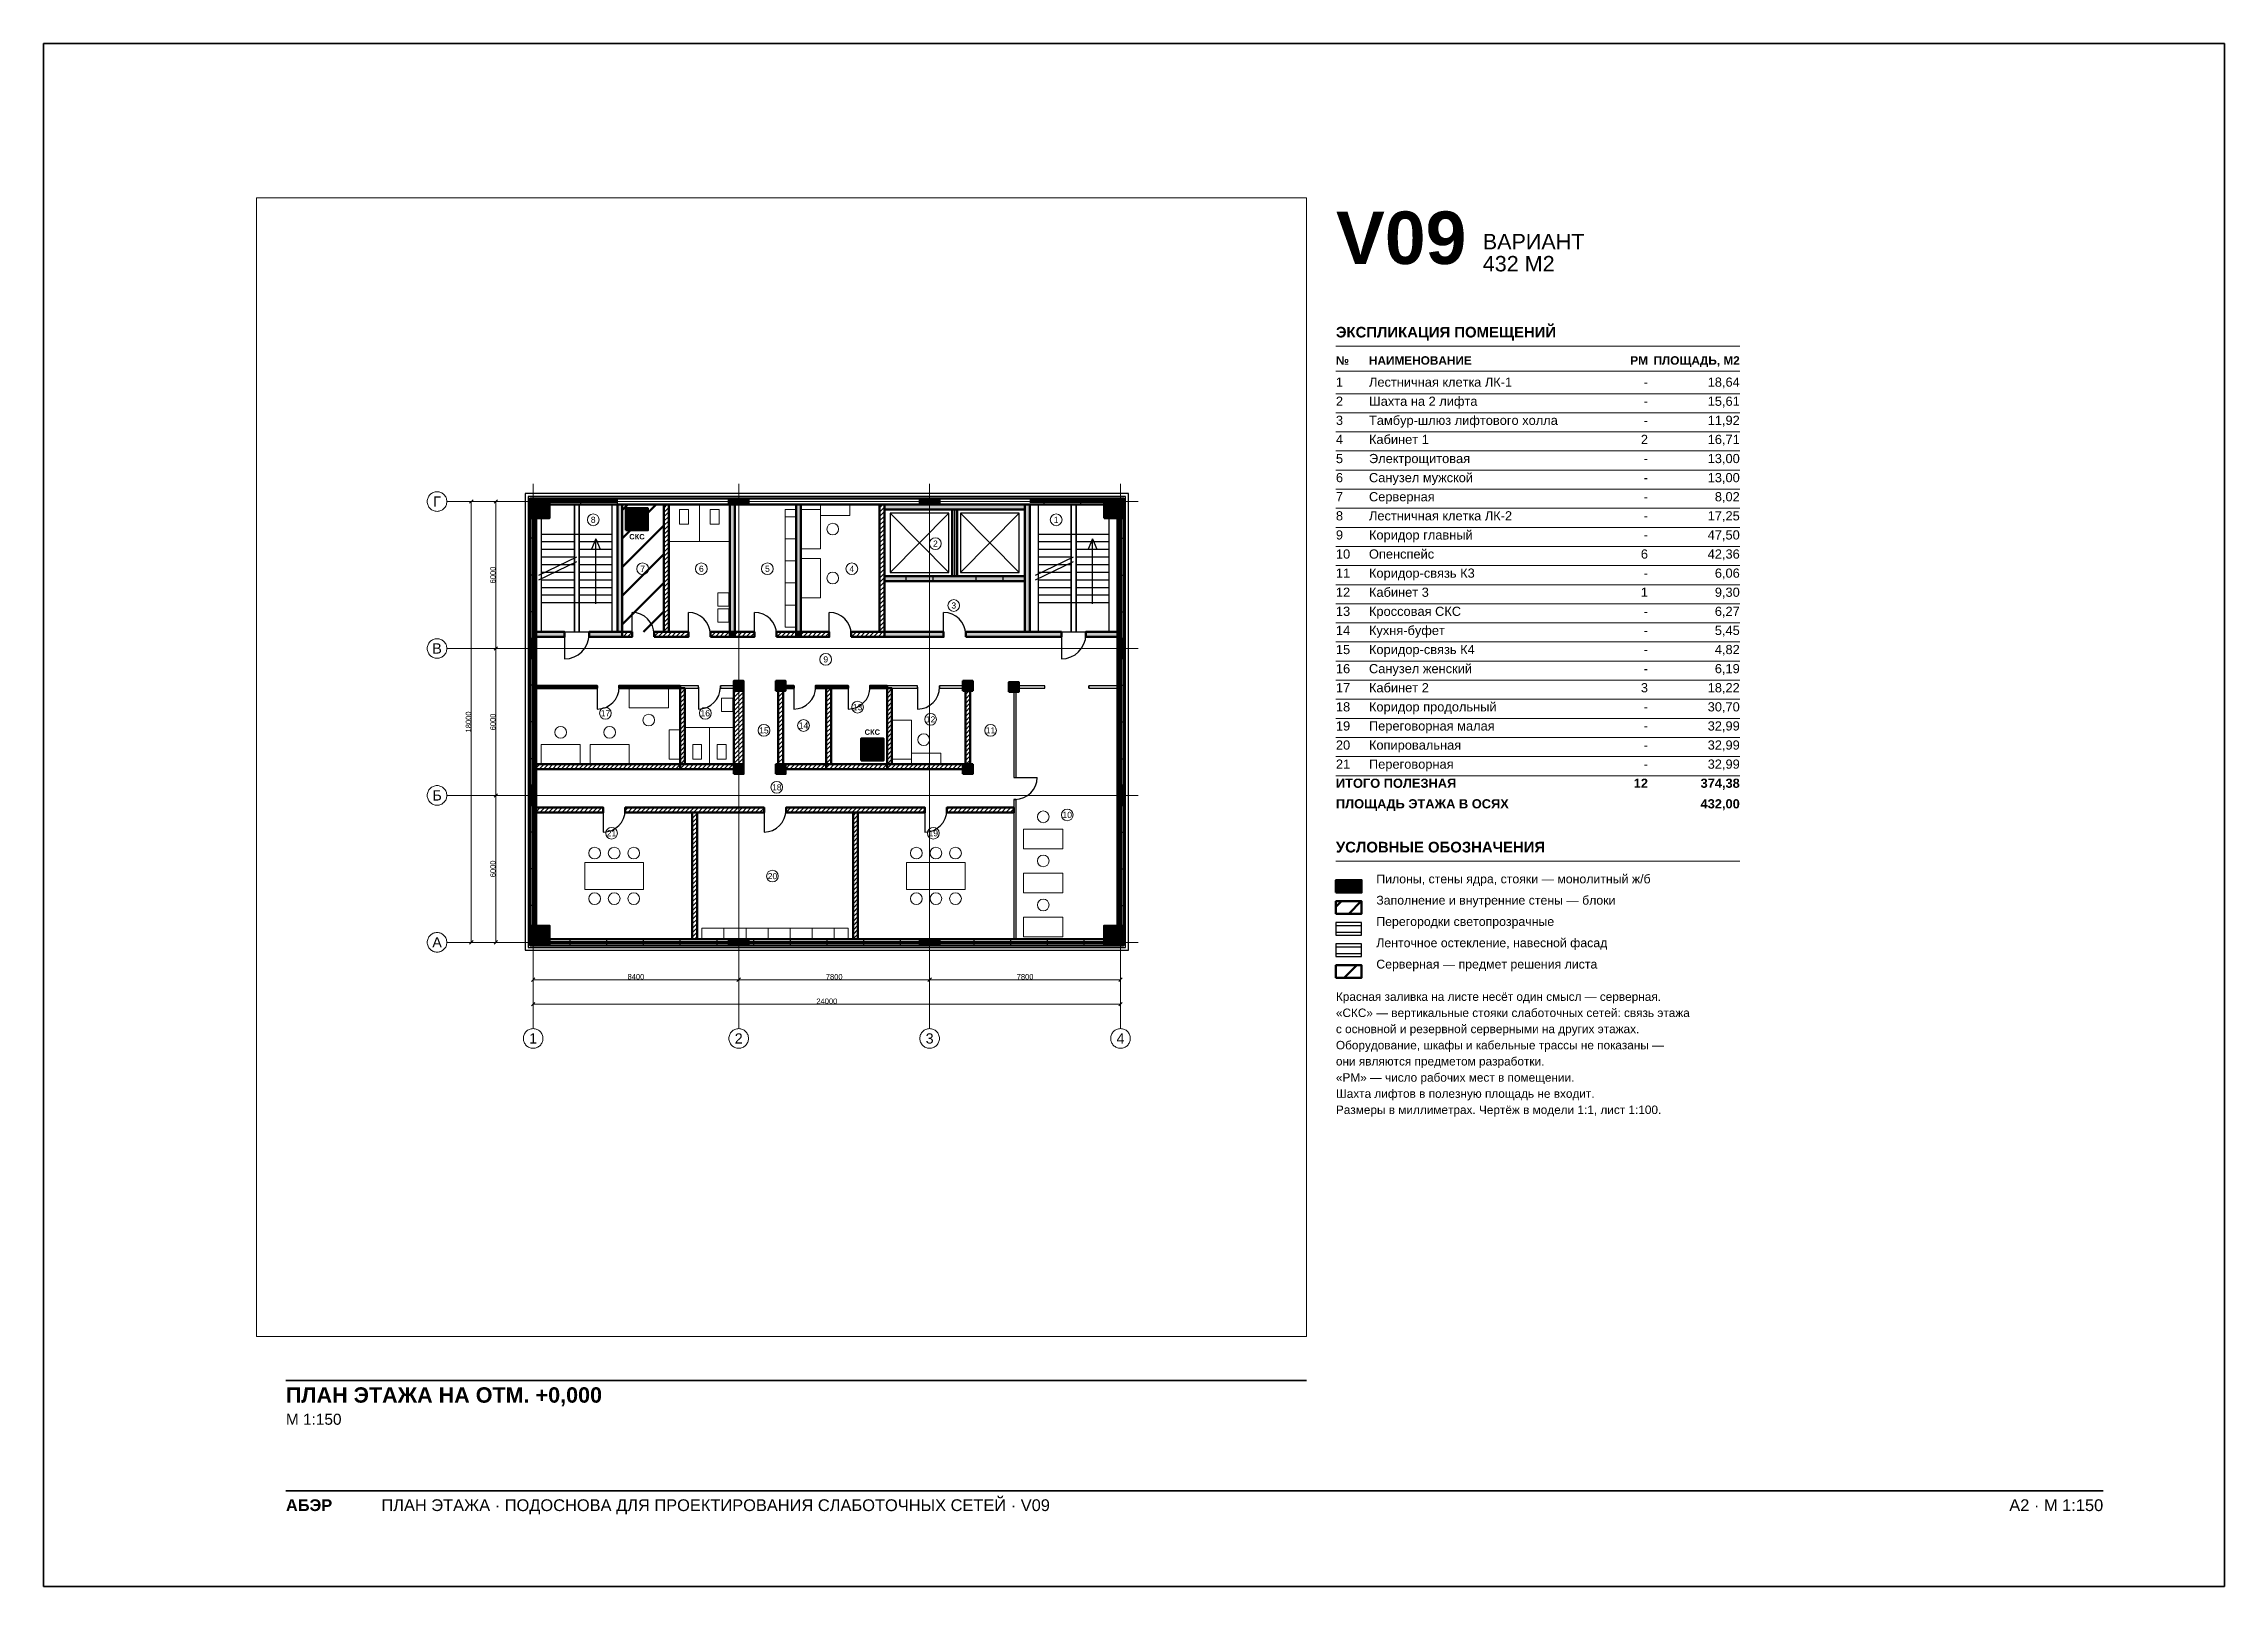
# Paper-space layout 'A2-1-100' of a CAD drawing. Header units: millimetres. Extents: x 0 to 594, y 0 to 420.
# The model-space entities are those that its viewports show. They can reach past a viewport. Long polylines and large blocks are cut down to what shows.
import ezdxf
from ezdxf.enums import TextEntityAlignment as Align

# ---------------------------------------------------------------- set-up
doc = ezdxf.new("R2010")
doc.units = ezdxf.units.MM
doc.linetypes.add('CENTER2', pattern=[2.541, 1.587, -0.318, 0.318, -0.318])
for name, color, linetype, lineweight in [('A-ANNO-LEGEND', 7, 'CONTINUOUS', 18), ('A-ANNO-NOTES', 8, 'CONTINUOUS', 13), ('A-ANNO-ROOM', 7, 'CONTINUOUS', 18), ('A-ANNO-TABLE', 7, 'CONTINUOUS', 18), ('A-DIMS', 8, 'CONTINUOUS', 13), ('A-DOOR', 3, 'CONTINUOUS', 25), ('A-ELEV', 7, 'CONTINUOUS', 25), ('A-FACADE-PANEL', 8, 'CONTINUOUS', 25), ('A-FURN', 8, 'CONTINUOUS', 18), ('A-GLAZ-RIBBON', 5, 'CONTINUOUS', 25), ('A-GRID', 8, 'CENTER2', 13), ('A-HATCH', 9, 'CONTINUOUS', 9), ('A-OUTLINE', 7, 'CONTINUOUS', 50), ('A-SANI', 8, 'CONTINUOUS', 18), ('A-STAIR', 7, 'CONTINUOUS', 25), ('A-TITLE', 7, 'CONTINUOUS', 35), ('A-VIEWPORT', 8, 'CONTINUOUS', 9), ('A-WALL-BLOCK', 9, 'CONTINUOUS', 50), ('A-WALL-GLASS', 4, 'CONTINUOUS', 25), ('A-WALL-RC', 7, 'CONTINUOUS', 50), ('E-SCS-RISER', 1, 'CONTINUOUS', 50), ('E-SERVER-ROOM', 1, 'CONTINUOUS', 50)]:
    doc.layers.add(name, color=color, linetype=linetype, lineweight=lineweight)
doc.styles.add('Arial', font='arial.ttf')
doc.styles.add('Arial-Bold', font='arialbd.ttf')
doc.styles.get("Standard").update_dxf_attribs({"font": 'arial.ttf'})

msp = doc.modelspace()

# ---------------------------------------------------------------- hatches: boundary and pattern name
at = {"layer": 'A-HATCH'}
h = msp.add_hatch(dxfattribs=at)
h.set_pattern_fill('ANSI31', scale=40)
h.paths.add_polyline_path([(5342, 12675), (5542, 12675), (5542, 17875), (5542, 17875), (5342, 17875), (5342, 17875)])
h = msp.add_hatch(dxfattribs=at)
h.set_pattern_fill('ANSI31', scale=40)
h.paths.add_polyline_path([(14156, 12675), (14356, 12675), (14356, 17875), (14356, 17875), (14156, 17875), (14156, 17875)])
h = msp.add_hatch(dxfattribs=at)
h.set_pattern_fill('ANSI31', scale=40)
h.paths.add_polyline_path([(3643, 12475), (4042, 12475), (4042, 12675), (3643, 12675)])
h = msp.add_hatch(dxfattribs=at)
h.set_pattern_fill('ANSI31', scale=40)
h.paths.add_polyline_path([(4942, 12475), (6342, 12475), (6342, 12675), (4942, 12675)])
h = msp.add_hatch(dxfattribs=at)
h.set_pattern_fill('ANSI31', scale=40)
h.paths.add_polyline_path([(7242, 12475), (8042, 12475), (8042, 12675), (7242, 12675)])
h = msp.add_hatch(dxfattribs=at)
h.set_pattern_fill('ANSI31', scale=40)
h.paths.add_polyline_path([(8242, 12475), (9042, 12475), (9042, 12675), (8242, 12675)])
h = msp.add_hatch(dxfattribs=at)
h.set_pattern_fill('ANSI31', scale=40)
h.paths.add_polyline_path([(9942, 12475), (10742, 12475), (10742, 12675), (9942, 12675)])
h = msp.add_hatch(dxfattribs=at)
h.set_pattern_fill('ANSI31', scale=40)
h.paths.add_polyline_path([(10942, 12475), (12099, 12475), (12099, 12675), (10942, 12675)])
h = msp.add_hatch(dxfattribs=at)
h.set_pattern_fill('ANSI31', scale=40)
h.paths.add_polyline_path([(12999, 12475), (14356, 12475), (14356, 12675), (12999, 12675)])
h = msp.add_hatch(dxfattribs=at)
h.set_pattern_fill('ANSI31', scale=40)
h.paths.add_polyline_path([(125, 10375), (125, 10375), (2614, 10375), (2614, 10475), (125, 10475), (125, 10475)])
h = msp.add_hatch(dxfattribs=at)
h.set_pattern_fill('ANSI31', scale=40)
h.paths.add_polyline_path([(3514, 10375), (6003, 10375), (6003, 10475), (3514, 10475)])
h = msp.add_hatch(dxfattribs=at)
h.set_pattern_fill('ANSI31', scale=40)
h.paths.add_polyline_path([(6003, 7275), (6203, 7275), (6203, 10375), (6003, 10375)])
h = msp.add_hatch(dxfattribs=at)
h.set_pattern_fill('ANSI31', scale=40)
h.paths.add_polyline_path([(8200, 7075), (8600, 7075), (8600, 10475), (8200, 10475)])
h = msp.add_hatch(dxfattribs=at)
h.set_pattern_fill('ANSI31', scale=40)
h.paths.add_polyline_path([(10018, 7075), (10218, 7075), (10218, 10475), (10018, 10475)])
h = msp.add_hatch(dxfattribs=at)
h.set_pattern_fill('ANSI31', scale=40)
h.paths.add_polyline_path([(10218, 10375), (10647, 10375), (10647, 10475), (10218, 10475)])
h = msp.add_hatch(dxfattribs=at)
h.set_pattern_fill('ANSI31', scale=40)
h.paths.add_polyline_path([(11547, 10375), (11976, 10375), (11976, 10475), (11547, 10475)])
h = msp.add_hatch(dxfattribs=at)
h.set_pattern_fill('ANSI31', scale=40)
h.paths.add_polyline_path([(11976, 10375), (12868, 10375), (12868, 10475), (11976, 10475)])
h = msp.add_hatch(dxfattribs=at)
h.set_pattern_fill('ANSI31', scale=40)
h.paths.add_polyline_path([(11976, 7275), (12176, 7275), (12176, 10375), (11976, 10375)])
h = msp.add_hatch(dxfattribs=at)
h.set_pattern_fill('ANSI31', scale=40)
h.paths.add_polyline_path([(13768, 10375), (14459, 10375), (14459, 10475), (13768, 10475)])
h = msp.add_hatch(dxfattribs=at)
h.set_pattern_fill('ANSI31', scale=40)
h.paths.add_polyline_path([(14459, 7275), (14659, 7275), (14659, 10375), (14459, 10375)])
h = msp.add_hatch(dxfattribs=at)
h.set_pattern_fill('ANSI31', scale=40)
h.paths.add_polyline_path([(17659, 7075), (17859, 7075), (17859, 10475), (17659, 10475)])
h = msp.add_hatch(dxfattribs=at)
h.set_pattern_fill('ANSI31', scale=40)
h.paths.add_polyline_path([(19642, 10375), (19742, 10375), (19742, 10475), (19642, 10475)])
h = msp.add_hatch(dxfattribs=at)
h.set_pattern_fill('ANSI31', scale=40)
h.paths.add_polyline_path([(125, 7075), (125, 7075), (6003, 7075), (6003, 7275), (125, 7275), (125, 7275)])
h = msp.add_hatch(dxfattribs=at)
h.set_pattern_fill('ANSI31', scale=40)
h.paths.add_polyline_path([(6003, 7075), (8200, 7075), (8200, 7275), (6003, 7275)])
h = msp.add_hatch(dxfattribs=at)
h.set_pattern_fill('ANSI31', scale=40)
h.paths.add_polyline_path([(10218, 7075), (11976, 7075), (11976, 7275), (10218, 7275)])
h = msp.add_hatch(dxfattribs=at)
h.set_pattern_fill('ANSI31', scale=40)
h.paths.add_polyline_path([(11976, 7075), (14459, 7075), (14459, 7275), (11976, 7275)])
h = msp.add_hatch(dxfattribs=at)
h.set_pattern_fill('ANSI31', scale=40)
h.paths.add_polyline_path([(14459, 7075), (17659, 7075), (17659, 7275), (14459, 7275)])
h = msp.add_hatch(dxfattribs=at)
h.set_pattern_fill('ANSI31', scale=40)
h.paths.add_polyline_path([(125, 5302), (125, 5302), (2862, 5302), (2862, 5502), (125, 5502), (125, 5502)])
h = msp.add_hatch(dxfattribs=at)
h.set_pattern_fill('ANSI31', scale=40)
h.paths.add_polyline_path([(3762, 5302), (9434, 5302), (9434, 5502), (3762, 5502)])
h = msp.add_hatch(dxfattribs=at)
h.set_pattern_fill('ANSI31', scale=40)
h.paths.add_polyline_path([(10334, 5302), (16006, 5302), (16006, 5502), (10334, 5502)])
h = msp.add_hatch(dxfattribs=at)
h.set_pattern_fill('ANSI31', scale=40)
h.paths.add_polyline_path([(16906, 5302), (19642, 5302), (19642, 5502), (16906, 5502)])
h = msp.add_hatch(dxfattribs=at)
h.set_pattern_fill('ANSI31', scale=40)
h.paths.add_polyline_path([(6498, 125), (6698, 125), (6698, 125), (6698, 5302), (6498, 5302), (6498, 125)])
h = msp.add_hatch(dxfattribs=at)
h.set_pattern_fill('ANSI31', scale=40)
h.paths.add_polyline_path([(13070, 125), (13270, 125), (13270, 125), (13270, 5302), (13070, 5302), (13070, 125)])
at = {"layer": 'A-WALL-RC'}
h = msp.add_hatch(color=7, dxfattribs=at)
h.dxf.hatch_style = 1
h.paths.add_polyline_path([(-125, 17325), (675, 17325), (675, 18125), (-125, 18125)])
h = msp.add_hatch(color=7, dxfattribs=at)
h.dxf.hatch_style = 1
h.paths.add_polyline_path([(3443, 12675), (3643, 12675), (3643, 17875), (3643, 17875), (3443, 17875), (3443, 17875)])
h = msp.add_hatch(color=7, dxfattribs=at)
h.dxf.hatch_style = 1
h.paths.add_polyline_path([(8000, 17875), (8800, 17875), (8800, 18125), (8000, 18125)])
h = msp.add_hatch(color=7, dxfattribs=at)
h.dxf.hatch_style = 1
h.paths.add_polyline_path([(8042, 12675), (8242, 12675), (8242, 17875), (8242, 17875), (8042, 17875), (8042, 17875)])
h = msp.add_hatch(color=7, dxfattribs=at)
h.dxf.hatch_style = 1
h.paths.add_polyline_path([(10742, 12675), (10942, 12675), (10942, 17875), (10942, 17875), (10742, 17875), (10742, 17875)])
h = msp.add_hatch(color=7, dxfattribs=at)
h.dxf.hatch_style = 1
h.paths.add_polyline_path([(14356, 17675), (20090, 17675), (20090, 17875), (20090, 17875), (14356, 17875), (14356, 17875)])
h = msp.add_hatch(color=7, dxfattribs=at)
h.dxf.hatch_style = 1
h.paths.add_polyline_path([(15800, 17875), (16600, 17875), (16600, 18125), (15800, 18125)])
h = msp.add_hatch(color=7, dxfattribs=at)
h.dxf.hatch_style = 1
h.paths.add_polyline_path([(20090, 12675), (20290, 12675), (20290, 17875), (20290, 17875), (20090, 17875), (20090, 17875)])
h = msp.add_hatch(color=7, dxfattribs=at)
h.dxf.hatch_style = 1
h.paths.add_polyline_path([(23325, 17325), (24125, 17325), (24125, 18125), (23325, 18125)])
h = msp.add_hatch(color=7, dxfattribs=at)
h.dxf.hatch_style = 1
h.paths.add_polyline_path([(17123, 14953), (17323, 14953), (17323, 17675), (17123, 17675)])
h = msp.add_hatch(color=7, dxfattribs=at)
h.dxf.hatch_style = 1
h.paths.add_polyline_path([(14356, 14753), (20090, 14753), (20090, 14953), (14356, 14953)])
h = msp.add_hatch(color=7, dxfattribs=at)
h.dxf.hatch_style = 1
h.paths.add_polyline_path([(125, 12475), (125, 12475), (1284, 12475), (1284, 12675), (125, 12675), (125, 12675)])
h = msp.add_hatch(color=7, dxfattribs=at)
h.dxf.hatch_style = 1
h.paths.add_polyline_path([(2284, 12475), (3643, 12475), (3643, 12675), (2284, 12675)])
h = msp.add_hatch(color=7, dxfattribs=at)
h.dxf.hatch_style = 1
h.paths.add_polyline_path([(8042, 12475), (8242, 12475), (8242, 12675), (8042, 12675)])
h = msp.add_hatch(color=7, dxfattribs=at)
h.dxf.hatch_style = 1
h.paths.add_polyline_path([(10742, 12475), (10942, 12475), (10942, 12675), (10742, 12675)])
h = msp.add_hatch(color=7, dxfattribs=at)
h.dxf.hatch_style = 1
h.paths.add_polyline_path([(14356, 12475), (16773, 12475), (16773, 12675), (14356, 12675)])
h = msp.add_hatch(color=7, dxfattribs=at)
h.dxf.hatch_style = 1
h.paths.add_polyline_path([(17673, 12475), (21582, 12475), (21582, 12675), (17673, 12675)])
h = msp.add_hatch(color=7, dxfattribs=at)
h.dxf.hatch_style = 1
h.paths.add_polyline_path([(22582, 12475), (23875, 12475), (23875, 12475), (23875, 12675), (23875, 12675), (22582, 12675)])
h = msp.add_hatch(color=7, dxfattribs=at)
h.dxf.hatch_style = 1
h.paths.add_polyline_path([(-125, 11600), (125, 11600), (125, 12400), (-125, 12400)])
h = msp.add_hatch(color=7, dxfattribs=at)
h.dxf.hatch_style = 1
h.paths.add_polyline_path([(23875, 11600), (24125, 11600), (24125, 12400), (23875, 12400)])
h = msp.add_hatch(color=7, dxfattribs=at)
h.dxf.hatch_style = 1
h.paths.add_polyline_path([(8200, 10275), (8600, 10275), (8600, 10675), (8200, 10675)])
h = msp.add_hatch(color=7, dxfattribs=at)
h.dxf.hatch_style = 1
h.paths.add_polyline_path([(9918, 10275), (10318, 10275), (10318, 10675), (9918, 10675)])
h = msp.add_hatch(color=7, dxfattribs=at)
h.dxf.hatch_style = 1
h.paths.add_polyline_path([(17559, 10275), (17959, 10275), (17959, 10675), (17559, 10675)])
h = msp.add_hatch(color=7, dxfattribs=at)
h.dxf.hatch_style = 1
h.paths.add_polyline_path([(19442, 10225), (19842, 10225), (19842, 10625), (19442, 10625)])
h = msp.add_hatch(color=7, dxfattribs=at)
h.dxf.hatch_style = 1
h.paths.add_polyline_path([(8200, 6875), (8600, 6875), (8600, 7275), (8200, 7275)])
h = msp.add_hatch(color=7, dxfattribs=at)
h.dxf.hatch_style = 1
h.paths.add_polyline_path([(9918, 6875), (10318, 6875), (10318, 7275), (9918, 7275)])
h = msp.add_hatch(color=7, dxfattribs=at)
h.dxf.hatch_style = 1
h.paths.add_polyline_path([(17559, 6875), (17959, 6875), (17959, 7275), (17559, 7275)])
h = msp.add_hatch(color=7, dxfattribs=at)
h.dxf.hatch_style = 1
h.paths.add_polyline_path([(-125, 5600), (125, 5600), (125, 6400), (-125, 6400)])
h = msp.add_hatch(color=7, dxfattribs=at)
h.dxf.hatch_style = 1
h.paths.add_polyline_path([(23875, 5600), (24125, 5600), (24125, 6400), (23875, 6400)])
h = msp.add_hatch(color=7, dxfattribs=at)
h.dxf.hatch_style = 1
h.paths.add_polyline_path([(-125, -125), (675, -125), (675, 675), (-125, 675)])
h = msp.add_hatch(color=7, dxfattribs=at)
h.dxf.hatch_style = 1
h.paths.add_polyline_path([(8000, -125), (8800, -125), (8800, 125), (8000, 125)])
h = msp.add_hatch(color=7, dxfattribs=at)
h.dxf.hatch_style = 1
h.paths.add_polyline_path([(15800, -125), (16600, -125), (16600, 125), (15800, 125)])
h = msp.add_hatch(color=7, dxfattribs=at)
h.dxf.hatch_style = 1
h.paths.add_polyline_path([(23325, -125), (24125, -125), (24125, 675), (23325, 675)])
at = {"layer": 'E-SCS-RISER'}
h = msp.add_hatch(color=7, dxfattribs=at)
h.dxf.hatch_style = 1
h.paths.add_polyline_path([(3793, 16825), (4693, 16825), (4693, 17725), (3793, 17725)])
h = msp.add_hatch(color=7, dxfattribs=at)
h.dxf.hatch_style = 1
h.paths.add_polyline_path([(13409, 7425), (14309, 7425), (14309, 8325), (13409, 8325)])
at = {"layer": 'E-SERVER-ROOM'}
h = msp.add_hatch(dxfattribs=at)
h.set_pattern_fill('ANSI31', scale=260)
h.paths.add_polyline_path([(3643, 12675), (5342, 12675), (5342, 17875), (3643, 17875)])

# ---------------------------------------------------------------- linework, layer by layer
at = {"layer": 'A-ANNO-ROOM'}
for centre in [(2455, 17255), (21370, 17255), (16436, 16283), (4473, 15255), (6872, 15255), (9572, 15255), (13022, 15255), (17186, 13755), (11955, 11555), (13256, 9605), (2955, 9355), (7033, 9355), (11048, 8855), (16239, 9105), (9430, 8655), (18689, 8655), (9955, 6332), (21822, 5205), (3205, 4455), (16350, 4455), (9778, 2705)]:
    msp.add_circle(centre, 240, dxfattribs=at)
at = {"layer": 'A-DIMS'}
for p, q in [((-2596, 17929), (-2454, 18071)), ((-2525, 0), (-2525, 18000)), ((-1596, 17929), (-1454, 18071)), ((-1525, 12000), (-1525, 18000)), ((-1596, 11929), (-1454, 12071)), ((-1596, 11929), (-1454, 12071)), ((-1525, 6000), (-1525, 12000)), ((-1596, 5929), (-1454, 6071)), ((-1596, 5929), (-1454, 6071)), ((-1525, 0), (-1525, 6000)), ((-2596, -71), (-2454, 71)), ((-1596, -71), (-1454, 71)), ((-71, -1596), (71, -1454)), ((0, -1525), (8400, -1525)), ((8329, -1596), (8471, -1454)), ((8329, -1596), (8471, -1454)), ((8400, -1525), (16200, -1525)), ((16129, -1596), (16271, -1454)), ((16129, -1596), (16271, -1454)), ((16200, -1525), (24000, -1525)), ((23929, -1596), (24071, -1454)), ((-71, -2596), (71, -2454)), ((0, -2525), (24000, -2525)), ((23929, -2596), (24071, -2454))]:
    msp.add_line(p, q, dxfattribs=at)
at = {"layer": 'A-DOOR'}
for p, q in [((15240, 14753), (15240, 14953)), ((16340, 14753), (16340, 14953)), ((18106, 14753), (18106, 14953)), ((19206, 14753), (19206, 14953)), ((4042, 12575), (4042, 13475)), ((6342, 12575), (6342, 13475)), ((9042, 12575), (9042, 13475)), ((12099, 12575), (12099, 13475)), ((16773, 12575), (16773, 13475)), ((1284, 12475), (1284, 12675)), ((1284, 12575), (1284, 11575)), ((2284, 12475), (2284, 12675)), ((4042, 12475), (4042, 12675)), ((4942, 12475), (4942, 12675)), ((6342, 12475), (6342, 12675)), ((7242, 12475), (7242, 12675)), ((9042, 12475), (9042, 12675)), ((9942, 12475), (9942, 12675)), ((12099, 12475), (12099, 12675)), ((12999, 12475), (12999, 12675)), ((16773, 12475), (16773, 12675)), ((17673, 12475), (17673, 12675)), ((21582, 12475), (21582, 12675)), ((21582, 12575), (21582, 11575)), ((22582, 12475), (22582, 12675)), ((2614, 10375), (2614, 10475)), ((2614, 10425), (2614, 9525)), ((3514, 10375), (3514, 10475)), ((6752, 10375), (6752, 10475)), ((6752, 10425), (6752, 9525)), ((7652, 10375), (7652, 10475)), ((10647, 10375), (10647, 10475)), ((10647, 10425), (10647, 9525)), ((11547, 10375), (11547, 10475)), ((12868, 10375), (12868, 10475)), ((12868, 10425), (12868, 9525)), ((13768, 10375), (13768, 10475)), ((15709, 10375), (15709, 10475)), ((15709, 10425), (15709, 9525)), ((16609, 10375), (16609, 10475)), ((20908, 10375), (20908, 10475)), ((22708, 10375), (22708, 10475)), ((19642, 6738), (19742, 6738)), ((19692, 6738), (20592, 6738)), ((2862, 5302), (2862, 5502)), ((2862, 5402), (2862, 4502)), ((3762, 5302), (3762, 5502)), ((9434, 5302), (9434, 5502)), ((9434, 5402), (9434, 4502)), ((10334, 5302), (10334, 5502)), ((16006, 5302), (16006, 5502)), ((16006, 5402), (16006, 4502)), ((16906, 5302), (16906, 5502)), ((19642, 5838), (19742, 5838))]:
    msp.add_line(p, q, dxfattribs=at)
for centre, radius, start, end in [((4042, 12575), 900, 0, 90), ((6342, 12575), 900, 0, 90), ((9042, 12575), 900, 0, 90), ((12099, 12575), 900, 0, 90), ((16773, 12575), 900, 0, 90), ((1284, 12575), 1000, -90, 0), ((21582, 12575), 1000, -90, 0), ((2614, 10425), 900, -90, 0), ((6752, 10425), 900, -90, 0), ((10647, 10425), 900, -90, 0), ((12868, 10425), 900, -90, 0), ((15709, 10425), 900, -90, 0), ((19692, 6738), 900, -90, 0), ((2862, 5402), 900, -90, 0), ((9434, 5402), 900, -90, 0), ((16006, 5402), 900, -90, 0)]:
    msp.add_arc(centre, radius, start, end, dxfattribs=at)
at = {"layer": 'A-ELEV'}
for p, q in [((14590, 15103), (16990, 17525)), ((14590, 17525), (16990, 15103)), ((17223, 14953), (17223, 17675)), ((17456, 15103), (19856, 17525)), ((17456, 17525), (19856, 15103))]:
    msp.add_line(p, q, dxfattribs=at)
for points in [[(14590, 15103), (16990, 15103), (16990, 17525), (14590, 17525)], [(17456, 15103), (19856, 15103), (19856, 17525), (17456, 17525)]]:
    msp.add_lwpolyline(points, close=True, dxfattribs=at)
at = {"layer": 'A-FACADE-PANEL'}
for points in [[(24325, -325), (24325, 18325), (-325, 18325), (-325, -325)], [(24205, -205), (24205, 18205), (-205, 18205), (-205, -205)]]:
    msp.add_lwpolyline(points, close=True, dxfattribs=at)
at = {"layer": 'A-FURN'}
for p, q in [((10292, 17375), (10742, 17375)), ((10292, 16475), (10742, 16475)), ((10292, 15575), (10742, 15575)), ((10292, 14675), (10742, 14675)), ((10292, 13775), (10742, 13775)), ((7798, 125), (7798, 575)), ((8698, 125), (8698, 575)), ((9598, 125), (9598, 575)), ((10498, 125), (10498, 575)), ((11398, 125), (11398, 575)), ((12298, 125), (12298, 575))]:
    msp.add_line(p, q, dxfattribs=at)
for points in [[(11742, 17425), (12942, 17425), (12942, 17875), (11742, 17875)], [(10292, 12875), (10742, 12875), (10742, 17675), (10292, 17675)], [(10942, 16075), (11742, 16075), (11742, 17675), (10942, 17675)], [(10942, 14075), (11742, 14075), (11742, 15675), (10942, 15675)], [(3925, 9575), (5525, 9575), (5525, 10375), (3925, 10375)], [(14659, 7475), (15459, 7475), (15459, 9075), (14659, 9075)], [(325, 7275), (1925, 7275), (1925, 8075), (325, 8075)], [(2325, 7275), (3925, 7275), (3925, 8075), (2325, 8075)], [(5553, 7475), (6003, 7475), (6003, 8675), (5553, 8675)], [(15459, 7275), (16659, 7275), (16659, 7725), (15459, 7725)], [(20042, 3825), (21642, 3825), (21642, 4625), (20042, 4625)], [(2112, 2164), (4512, 2164), (4512, 3264), (2112, 3264)], [(15256, 2164), (17656, 2164), (17656, 3264), (15256, 3264)], [(20042, 2025), (21642, 2025), (21642, 2825), (20042, 2825)], [(20042, 225), (21642, 225), (21642, 1025), (20042, 1025)], [(6898, 125), (12870, 125), (12870, 575), (6898, 575)]]:
    msp.add_lwpolyline(points, close=True, dxfattribs=at)
for centre in [(12242, 16875), (12242, 14875), (4725, 9075), (1125, 8575), (3125, 8575), (15959, 8275), (20842, 5125), (2512, 3644), (3312, 3644), (4112, 3644), (15656, 3644), (16456, 3644), (17256, 3644), (20842, 3325), (2512, 1784), (3312, 1784), (4112, 1784), (15656, 1784), (16456, 1784), (17256, 1784), (20842, 1525)]:
    msp.add_circle(centre, 240, dxfattribs=at)
at = {"layer": 'A-GLAZ-RIBBON'}
for p, q in [((125, 18000), (-125, 18000)), ((-40, 18000), (-40, 0)), ((40, 18000), (40, 0)), ((3443, 18040), (125, 18040)), ((3443, 17960), (125, 17960)), ((443, 17875), (443, 18125)), ((1943, 17875), (1943, 18125)), ((3443, 17875), (3443, 18125)), ((23875, 18040), (20290, 18040)), ((23875, 17960), (20290, 17960)), ((20875, 17875), (20875, 18125)), ((22375, 17875), (22375, 18125)), ((23875, 17875), (23875, 18125)), ((23875, 18000), (24125, 18000)), ((23960, 0), (23960, 18000)), ((24040, 0), (24040, 18000)), ((125, 16500), (-125, 16500)), ((23875, 16500), (24125, 16500)), ((125, 15000), (-125, 15000)), ((23875, 15000), (24125, 15000)), ((125, 13500), (-125, 13500)), ((23875, 13500), (24125, 13500)), ((125, 12000), (-125, 12000)), ((23875, 12000), (24125, 12000)), ((125, 10500), (-125, 10500)), ((23875, 10500), (24125, 10500)), ((125, 9000), (-125, 9000)), ((23875, 9000), (24125, 9000)), ((125, 7500), (-125, 7500)), ((23875, 7500), (24125, 7500)), ((125, 6000), (-125, 6000)), ((23875, 6000), (24125, 6000)), ((125, 4500), (-125, 4500)), ((23875, 4500), (24125, 4500)), ((125, 3000), (-125, 3000)), ((23875, 3000), (24125, 3000)), ((125, 1500), (-125, 1500)), ((23875, 1500), (24125, 1500)), ((125, 0), (-125, 0)), ((0, 125), (0, -125)), ((0, 40), (24000, 40)), ((1500, 125), (1500, -125)), ((3000, 125), (3000, -125)), ((4500, 125), (4500, -125)), ((6000, 125), (6000, -125)), ((7500, 125), (7500, -125)), ((9000, 125), (9000, -125)), ((10500, 125), (10500, -125)), ((12000, 125), (12000, -125)), ((13500, 125), (13500, -125)), ((15000, 125), (15000, -125)), ((16500, 125), (16500, -125)), ((18000, 125), (18000, -125)), ((19500, 125), (19500, -125)), ((21000, 125), (21000, -125)), ((22500, 125), (22500, -125)), ((23875, 0), (24125, 0)), ((24000, 125), (24000, -125)), ((0, -40), (24000, -40))]:
    msp.add_line(p, q, dxfattribs=at)
at = {"layer": 'A-GRID'}
for p, q in [((0, -3525), (0, 18725)), ((8400, -3525), (8400, 18725)), ((16200, -3525), (16200, 18725)), ((24000, -3525), (24000, 18725)), ((-3525, 18000), (24725, 18000)), ((-3525, 12000), (24725, 12000)), ((-3525, 6000), (24725, 6000)), ((-3525, 0), (24725, 0))]:
    msp.add_line(p, q, dxfattribs=at)
for centre in [(-3925, 18000), (-3925, 12000), (-3925, 6000), (-3925, 0), (0, -3925), (8400, -3925), (16200, -3925), (24000, -3925)]:
    msp.add_circle(centre, 400, dxfattribs=at)
at = {"layer": 'A-OUTLINE'}
for points in [[(24125, -125), (24125, 18125), (-125, 18125), (-125, -125)], [(23875, 125), (23875, 17875), (125, 17875), (125, 125)]]:
    msp.add_lwpolyline(points, close=True, dxfattribs=at)
at = {"layer": 'A-SANI'}
for points in [[(5542, 16375), (6792, 16375), (6792, 17875), (5542, 17875)], [(6792, 16375), (8042, 16375), (8042, 17875), (6792, 17875)], [(5987, 17075), (6347, 17075), (6347, 17675), (5987, 17675)], [(7237, 17075), (7597, 17075), (7597, 17675), (7237, 17675)], [(7542, 13725), (8002, 13725), (8002, 14275), (7542, 14275)], [(7542, 13075), (8002, 13075), (8002, 13625), (7542, 13625)], [(7700, 9425), (8160, 9425), (8160, 9975), (7700, 9975)], [(6203, 7275), (7202, 7275), (7202, 8775), (6203, 8775)], [(6522, 7475), (6882, 7475), (6882, 8075), (6522, 8075)], [(7202, 7275), (8200, 7275), (8200, 8775), (7202, 8775)], [(7521, 7475), (7881, 7475), (7881, 8075), (7521, 8075)]]:
    msp.add_lwpolyline(points, close=True, dxfattribs=at)
at = {"layer": 'A-STAIR'}
for p, q in [((334, 16675), (1684, 16675)), ((334, 16675), (3234, 16675)), ((334, 16364), (1684, 16364)), ((334, 16053), (1684, 16053)), ((1884, 16675), (3234, 16675)), ((1884, 16364), (3234, 16364)), ((1884, 16053), (3234, 16053)), ((2559, 16475), (2379, 16055)), ((2559, 13825), (2559, 16475)), ((2559, 16475), (2739, 16055)), ((20632, 16675), (21982, 16675)), ((20632, 16675), (23532, 16675)), ((20632, 16364), (21982, 16364)), ((20632, 16053), (21982, 16053)), ((22182, 16675), (23532, 16675)), ((22182, 16364), (23532, 16364)), ((22182, 16053), (23532, 16053)), ((22858, 16475), (22678, 16055)), ((22858, 13825), (22858, 16475)), ((22858, 16475), (23038, 16055)), ((234, 14995), (1784, 15742)), ((234, 14808), (1784, 15555)), ((334, 15742), (1684, 15742)), ((334, 15431), (1684, 15431)), ((1884, 15742), (3234, 15742)), ((1884, 15431), (3234, 15431)), ((20532, 14995), (22082, 15742)), ((20532, 14808), (22082, 15555)), ((20632, 15742), (21982, 15742)), ((20632, 15431), (21982, 15431)), ((22182, 15742), (23532, 15742)), ((22182, 15431), (23532, 15431)), ((334, 15119), (1684, 15119)), ((334, 14808), (1684, 14808)), ((334, 14497), (1684, 14497)), ((1884, 15119), (3234, 15119)), ((1884, 14808), (3234, 14808)), ((1884, 14497), (3234, 14497)), ((20632, 15119), (21982, 15119)), ((20632, 14808), (21982, 14808)), ((20632, 14497), (21982, 14497)), ((22182, 15119), (23532, 15119)), ((22182, 14808), (23532, 14808)), ((22182, 14497), (23532, 14497)), ((334, 14186), (1684, 14186)), ((334, 13875), (3234, 13875)), ((1884, 14186), (3234, 14186)), ((20632, 14186), (21982, 14186)), ((20632, 13875), (23532, 13875)), ((22182, 14186), (23532, 14186))]:
    msp.add_line(p, q, dxfattribs=at)
for points in [[(334, 12675), (1684, 12675), (1684, 17875), (334, 17875)], [(1684, 12675), (1884, 12675), (1884, 17875), (1684, 17875)], [(1884, 12675), (3234, 12675), (3234, 17875), (1884, 17875)], [(20632, 12675), (21982, 12675), (21982, 17875), (20632, 17875)], [(21982, 12675), (22182, 12675), (22182, 17875), (21982, 17875)], [(22182, 12675), (23532, 12675), (23532, 17875), (22182, 17875)]]:
    msp.add_lwpolyline(points, close=True, dxfattribs=at)
at = {"layer": 'A-WALL-BLOCK'}
for points in [[(5342, 12675), (5542, 12675), (5542, 17875), (5542, 17875), (5342, 17875), (5342, 17875)], [(14156, 12675), (14356, 12675), (14356, 17875), (14356, 17875), (14156, 17875), (14156, 17875)], [(3643, 12475), (4042, 12475), (4042, 12675), (3643, 12675)], [(4942, 12475), (6342, 12475), (6342, 12675), (4942, 12675)], [(7242, 12475), (8042, 12475), (8042, 12675), (7242, 12675)], [(8242, 12475), (9042, 12475), (9042, 12675), (8242, 12675)], [(9942, 12475), (10742, 12475), (10742, 12675), (9942, 12675)], [(10942, 12475), (12099, 12475), (12099, 12675), (10942, 12675)], [(12999, 12475), (14356, 12475), (14356, 12675), (12999, 12675)], [(125, 10375), (125, 10375), (2614, 10375), (2614, 10475), (125, 10475), (125, 10475)], [(3514, 10375), (6003, 10375), (6003, 10475), (3514, 10475)], [(6003, 7275), (6203, 7275), (6203, 10375), (6003, 10375)], [(8200, 7075), (8600, 7075), (8600, 10475), (8200, 10475)], [(10018, 7075), (10218, 7075), (10218, 10475), (10018, 10475)], [(10218, 10375), (10647, 10375), (10647, 10475), (10218, 10475)], [(11547, 10375), (11976, 10375), (11976, 10475), (11547, 10475)], [(11976, 10375), (12868, 10375), (12868, 10475), (11976, 10475)], [(11976, 7275), (12176, 7275), (12176, 10375), (11976, 10375)], [(13768, 10375), (14459, 10375), (14459, 10475), (13768, 10475)], [(14459, 7275), (14659, 7275), (14659, 10375), (14459, 10375)], [(17659, 7075), (17859, 7075), (17859, 10475), (17659, 10475)], [(19642, 10375), (19742, 10375), (19742, 10475), (19642, 10475)], [(125, 7075), (125, 7075), (6003, 7075), (6003, 7275), (125, 7275), (125, 7275)], [(6003, 7075), (8200, 7075), (8200, 7275), (6003, 7275)], [(10218, 7075), (11976, 7075), (11976, 7275), (10218, 7275)], [(11976, 7075), (14459, 7075), (14459, 7275), (11976, 7275)], [(14459, 7075), (17659, 7075), (17659, 7275), (14459, 7275)], [(125, 5302), (125, 5302), (2862, 5302), (2862, 5502), (125, 5502), (125, 5502)], [(3762, 5302), (9434, 5302), (9434, 5502), (3762, 5502)], [(10334, 5302), (16006, 5302), (16006, 5502), (10334, 5502)], [(16906, 5302), (19642, 5302), (19642, 5502), (16906, 5502)], [(6498, 125), (6698, 125), (6698, 125), (6698, 5302), (6498, 5302), (6498, 125)], [(13070, 125), (13270, 125), (13270, 125), (13270, 5302), (13070, 5302), (13070, 125)]]:
    msp.add_lwpolyline(points, close=True, dxfattribs=at)
at = {"layer": 'A-WALL-GLASS'}
for points in [[(6003, 10375), (6752, 10375), (6752, 10475), (6003, 10475)], [(7652, 10375), (8200, 10375), (8200, 10475), (7652, 10475)], [(14459, 10375), (15709, 10375), (15709, 10475), (14459, 10475)], [(16609, 10375), (17659, 10375), (17659, 10475), (16609, 10475)], [(19642, 6738), (19742, 6738), (19742, 10375), (19642, 10375)], [(19742, 10375), (20908, 10375), (20908, 10475), (19742, 10475)], [(22708, 10375), (23875, 10375), (23875, 10375), (23875, 10475), (23875, 10475), (22708, 10475)], [(19642, 125), (19742, 125), (19742, 125), (19742, 5838), (19642, 5838), (19642, 125)]]:
    msp.add_lwpolyline(points, close=True, dxfattribs=at)
at = {"layer": 'A-WALL-RC'}
for points in [[(-125, 17325), (675, 17325), (675, 18125), (-125, 18125)], [(3443, 12675), (3643, 12675), (3643, 17875), (3643, 17875), (3443, 17875), (3443, 17875)], [(8000, 17875), (8800, 17875), (8800, 18125), (8000, 18125)], [(8042, 12675), (8242, 12675), (8242, 17875), (8242, 17875), (8042, 17875), (8042, 17875)], [(10742, 12675), (10942, 12675), (10942, 17875), (10942, 17875), (10742, 17875), (10742, 17875)], [(14356, 17675), (20090, 17675), (20090, 17875), (20090, 17875), (14356, 17875), (14356, 17875)], [(15800, 17875), (16600, 17875), (16600, 18125), (15800, 18125)], [(20090, 12675), (20290, 12675), (20290, 17875), (20290, 17875), (20090, 17875), (20090, 17875)], [(23325, 17325), (24125, 17325), (24125, 18125), (23325, 18125)], [(17123, 14953), (17323, 14953), (17323, 17675), (17123, 17675)], [(14356, 14753), (20090, 14753), (20090, 14953), (14356, 14953)], [(125, 12475), (125, 12475), (1284, 12475), (1284, 12675), (125, 12675), (125, 12675)], [(2284, 12475), (3643, 12475), (3643, 12675), (2284, 12675)], [(8042, 12475), (8242, 12475), (8242, 12675), (8042, 12675)], [(10742, 12475), (10942, 12475), (10942, 12675), (10742, 12675)], [(14356, 12475), (16773, 12475), (16773, 12675), (14356, 12675)], [(17673, 12475), (21582, 12475), (21582, 12675), (17673, 12675)], [(22582, 12475), (23875, 12475), (23875, 12475), (23875, 12675), (23875, 12675), (22582, 12675)], [(-125, 11600), (125, 11600), (125, 12400), (-125, 12400)], [(23875, 11600), (24125, 11600), (24125, 12400), (23875, 12400)], [(8200, 10275), (8600, 10275), (8600, 10675), (8200, 10675)], [(9918, 10275), (10318, 10275), (10318, 10675), (9918, 10675)], [(17559, 10275), (17959, 10275), (17959, 10675), (17559, 10675)], [(19442, 10225), (19842, 10225), (19842, 10625), (19442, 10625)], [(8200, 6875), (8600, 6875), (8600, 7275), (8200, 7275)], [(9918, 6875), (10318, 6875), (10318, 7275), (9918, 7275)], [(17559, 6875), (17959, 6875), (17959, 7275), (17559, 7275)], [(-125, 5600), (125, 5600), (125, 6400), (-125, 6400)], [(23875, 5600), (24125, 5600), (24125, 6400), (23875, 6400)], [(-125, -125), (675, -125), (675, 675), (-125, 675)], [(8000, -125), (8800, -125), (8800, 125), (8000, 125)], [(15800, -125), (16600, -125), (16600, 125), (15800, 125)], [(23325, -125), (24125, -125), (24125, 675), (23325, 675)]]:
    msp.add_lwpolyline(points, close=True, dxfattribs=at)
at = {"layer": 'E-SCS-RISER'}
for points in [[(3793, 16825), (4693, 16825), (4693, 17725), (3793, 17725)], [(13409, 7425), (14309, 7425), (14309, 8325), (13409, 8325)]]:
    msp.add_lwpolyline(points, close=True, dxfattribs=at)

# ---------------------------------------------------------------- texts
at = {"layer": 'A-ANNO-ROOM'}
for s, p in [('8', (2455, 17255)), ('1', (21370, 17255)), ('2', (16436, 16283)), ('7', (4473, 15255)), ('6', (6872, 15255)), ('5', (9572, 15255)), ('4', (13022, 15255)), ('3', (17186, 13755)), ('9', (11955, 11555)), ('17', (2955, 9355)), ('16', (7033, 9355)), ('14', (11048, 8855)), ('13', (13256, 9605)), ('12', (16239, 9105)), ('15', (9430, 8655)), ('11', (18689, 8655)), ('18', (9955, 6332)), ('21', (3205, 4455)), ('19', (16350, 4455)), ('10', (21822, 5205)), ('20', (9778, 2705))]:
    msp.add_text(s, height=250, dxfattribs=at).set_placement(p, align=Align.MIDDLE_CENTER)
at = {"layer": 'A-DIMS'}
for s, p in [('6000', (-1645, 15000)), ('18000', (-2645, 9000)), ('6000', (-1645, 9000)), ('6000', (-1645, 3000))]:
    msp.add_text(s, height=220, rotation=90, dxfattribs=at).set_placement(p, align=Align.MIDDLE_CENTER)
for s, p in [('8400', (4200, -1405)), ('7800', (12300, -1405)), ('7800', (20100, -1405)), ('24000', (12000, -2405))]:
    msp.add_text(s, height=220, dxfattribs=at).set_placement(p, align=Align.MIDDLE_CENTER)
at = {"layer": 'A-GRID'}
for s, p in [('Г', (-3925, 18000)), ('В', (-3925, 12000)), ('Б', (-3925, 6000)), ('А', (-3925, 0)), ('1', (0, -3925)), ('2', (8400, -3925)), ('3', (16200, -3925)), ('4', (24000, -3925))]:
    msp.add_text(s, height=420, dxfattribs=at).set_placement(p, align=Align.MIDDLE_CENTER)
at = {"layer": 'E-SCS-RISER', "style": 'Arial-Bold'}
for p in [(4243, 16565), (13859, 8585)]:
    msp.add_text('СКС', height=220, dxfattribs=at).set_placement(p, align=Align.MIDDLE_CENTER)

psp = doc.layouts.new('A2-1-100')

# ---------------------------------------------------------------- hatches: boundary and pattern name
at = {"layer": 'A-WALL-BLOCK'}
h = psp.add_hatch(dxfattribs=at)
h.set_pattern_fill('ANSI31', scale=1.2)
h.paths.add_polyline_path([(352, 183.1), (359, 183.1), (359, 186.5), (352, 186.5)])
at = {"layer": 'A-WALL-RC'}
h = psp.add_hatch(color=7, dxfattribs=at)
h.dxf.hatch_style = 1
h.paths.add_polyline_path([(352, 188.9), (359, 188.9), (359, 192.3), (352, 192.3)])
at = {"layer": 'E-SERVER-ROOM'}
h = psp.add_hatch(dxfattribs=at)
h.set_pattern_fill('ANSI31', scale=1.2)
h.paths.add_polyline_path([(352, 165.7), (359, 165.7), (359, 169.1), (352, 169.1)])

# ---------------------------------------------------------------- linework, layer by layer
at = {"layer": 'A-ANNO-LEGEND'}
psp.add_line((352, 197.4), (462, 197.4), dxfattribs=at)
at = {"layer": 'A-ANNO-NOTES'}
for p, q in [((352, 324.7), (462, 324.7)), ((352, 319.5), (462, 319.5)), ((352, 314.3), (462, 314.3)), ((352, 309.1), (462, 309.1)), ((352, 303.9), (462, 303.9)), ((352, 298.7), (462, 298.7)), ((352, 293.5), (462, 293.5)), ((352, 288.3), (462, 288.3)), ((352, 283.1), (462, 283.1)), ((352, 277.9), (462, 277.9)), ((352, 272.7), (462, 272.7)), ((352, 267.5), (462, 267.5)), ((352, 262.3), (462, 262.3)), ((352, 257.1), (462, 257.1)), ((352, 251.9), (462, 251.9)), ((352, 246.7), (462, 246.7)), ((352, 241.5), (462, 241.5)), ((352, 236.3), (462, 236.3)), ((352, 231.1), (462, 231.1)), ((352, 225.9), (462, 225.9)), ((352, 220.7), (462, 220.7))]:
    psp.add_line(p, q, dxfattribs=at)
at = {"layer": 'A-ANNO-TABLE'}
for p, q in [((352, 337.6), (462, 337.6)), ((352, 330.8), (462, 330.8)), ((352, 220.7), (462, 220.7))]:
    psp.add_line(p, q, dxfattribs=at)
at = {"layer": 'A-GLAZ-RIBBON'}
for p, q in [((352, 174.1), (359, 174.1)), ((352, 172.3), (359, 172.3))]:
    psp.add_line(p, q, dxfattribs=at)
psp.add_lwpolyline([(352, 171.5), (359, 171.5), (359, 174.9), (352, 174.9)], close=True, dxfattribs=at)
at = {"layer": 'A-TITLE'}
for p, q in [((66, 56), (344, 56)), ((66, 26), (561, 26))]:
    psp.add_line(p, q, dxfattribs=at)
psp.add_lwpolyline([(0, 0), (594, 0), (594, 420), (0, 420)], close=True, dxfattribs=at)
at = {"layer": 'A-WALL-BLOCK'}
psp.add_lwpolyline([(352, 183.1), (359, 183.1), (359, 186.5), (352, 186.5)], close=True, dxfattribs=at)
at = {"layer": 'A-WALL-GLASS'}
for p, q in [((352, 179.9), (359, 179.9)), ((352, 178.1), (359, 178.1))]:
    psp.add_line(p, q, dxfattribs=at)
psp.add_lwpolyline([(352, 177.3), (359, 177.3), (359, 180.7), (352, 180.7)], close=True, dxfattribs=at)
at = {"layer": 'A-WALL-RC'}
psp.add_lwpolyline([(352, 188.9), (359, 188.9), (359, 192.3), (352, 192.3)], close=True, dxfattribs=at)
at = {"layer": 'E-SERVER-ROOM'}
psp.add_lwpolyline([(352, 165.7), (359, 165.7), (359, 169.1), (352, 169.1)], close=True, dxfattribs=at)

# ---------------------------------------------------------------- texts
at = {"layer": 'A-ANNO-LEGEND'}
for s, height, style, p in [('УСЛОВНЫЕ ОБОЗНАЧЕНИЯ', 2.9, 'Arial-Bold', (352, 199.8)), ('Пилоны, стены ядра, стояки — монолитный ж/б', 2.4, 'Arial', (363, 191.4)), ('Заполнение и внутренние стены — блоки', 2.4, 'Arial', (363, 185.6)), ('Перегородки светопрозрачные', 2.4, 'Arial', (363, 179.8)), ('Ленточное остекление, навесной фасад', 2.4, 'Arial', (363, 174)), ('Серверная — предмет решения листа', 2.4, 'Arial', (363, 168.2))]:
    psp.add_text(s, height=height, dxfattribs=dict(at, style=style)).set_placement(p)
at = {"layer": 'A-ANNO-NOTES', "style": 'Arial'}
for s, p in [('Красная заливка на листе несёт один смысл — серверная.', (352, 159.4)), ('«СКС» — вертикальные стояки слаботочных сетей: связь этажа', (352, 155)), ('с основной и резервной серверными на других этажах.', (352, 150.6)), ('Оборудование, шкафы и кабельные трассы не показаны —', (352, 146.2)), ('они являются предметом разработки.', (352, 141.8)), ('«РМ» — число рабочих мест в помещении.', (352, 137.4)), ('Шахта лифтов в полезную площадь не входит.', (352, 133)), ('Размеры в миллиметрах. Чертёж в модели 1:1, лист 1:100.', (352, 128.6))]:
    psp.add_text(s, height=2.3, dxfattribs=at).set_placement(p)
at = {"layer": 'A-ANNO-TABLE'}
for s, height, style, p in [('ЭКСПЛИКАЦИЯ ПОМЕЩЕНИЙ', 2.9, 'Arial-Bold', (352, 340)), ('№', 2.3, 'Arial-Bold', (352, 332.6)), ('НАИМЕНОВАНИЕ', 2.3, 'Arial-Bold', (361, 332.6)), ('1', 2.5, 'Arial', (352, 326.6)), ('Лестничная клетка ЛК-1', 2.5, 'Arial', (361, 326.6)), ('2', 2.5, 'Arial', (352, 321.4)), ('Шахта на 2 лифта', 2.5, 'Arial', (361, 321.4)), ('3', 2.5, 'Arial', (352, 316.2)), ('Тамбур-шлюз лифтового холла', 2.5, 'Arial', (361, 316.2)), ('4', 2.5, 'Arial', (352, 311)), ('Кабинет 1', 2.5, 'Arial', (361, 311)), ('5', 2.5, 'Arial', (352, 305.8)), ('6', 2.5, 'Arial', (352, 300.6)), ('Электрощитовая', 2.5, 'Arial', (361, 305.8)), ('Санузел мужской', 2.5, 'Arial', (361, 300.6)), ('7', 2.5, 'Arial', (352, 295.4)), ('Серверная', 2.5, 'Arial', (361, 295.4)), ('8', 2.5, 'Arial', (352, 290.2)), ('Лестничная клетка ЛК-2', 2.5, 'Arial', (361, 290.2)), ('9', 2.5, 'Arial', (352, 285)), ('Коридор главный', 2.5, 'Arial', (361, 285)), ('10', 2.5, 'Arial', (352, 279.8)), ('Опенспейс', 2.5, 'Arial', (361, 279.8)), ('11', 2.5, 'Arial', (352, 274.6)), ('Коридор-связь К3', 2.5, 'Arial', (361, 274.6)), ('12', 2.5, 'Arial', (352, 269.4)), ('Кабинет 3', 2.5, 'Arial', (361, 269.4)), ('13', 2.5, 'Arial', (352, 264.2)), ('14', 2.5, 'Arial', (352, 259)), ('Кроссовая СКС', 2.5, 'Arial', (361, 264.2)), ('Кухня-буфет', 2.5, 'Arial', (361, 259)), ('15', 2.5, 'Arial', (352, 253.8)), ('Коридор-связь К4', 2.5, 'Arial', (361, 253.8)), ('16', 2.5, 'Arial', (352, 248.6)), ('Санузел женский', 2.5, 'Arial', (361, 248.6)), ('17', 2.5, 'Arial', (352, 243.4)), ('Кабинет 2', 2.5, 'Arial', (361, 243.4)), ('18', 2.5, 'Arial', (352, 238.2)), ('Коридор продольный', 2.5, 'Arial', (361, 238.2)), ('19', 2.5, 'Arial', (352, 233)), ('Переговорная малая', 2.5, 'Arial', (361, 233)), ('20', 2.5, 'Arial', (352, 227.8)), ('Копировальная', 2.5, 'Arial', (361, 227.8)), ('21', 2.5, 'Arial', (352, 222.6)), ('ИТОГО ПОЛЕЗНАЯ', 2.5, 'Arial-Bold', (352, 217.4)), ('Переговорная', 2.5, 'Arial', (361, 222.6)), ('ПЛОЩАДЬ ЭТАЖА В ОСЯХ', 2.5, 'Arial-Bold', (352, 211.8))]:
    psp.add_text(s, height=height, dxfattribs=dict(at, style=style)).set_placement(p)
for s, height, style, p in [('РМ', 2.3, 'Arial-Bold', (437, 332.6)), ('ПЛОЩАДЬ, М2', 2.3, 'Arial-Bold', (462, 332.6)), ('-', 2.5, 'Arial', (437, 326.6)), ('18,64', 2.5, 'Arial', (462, 326.6)), ('-', 2.5, 'Arial', (437, 321.4)), ('15,61', 2.5, 'Arial', (462, 321.4)), ('-', 2.5, 'Arial', (437, 316.2)), ('11,92', 2.5, 'Arial', (462, 316.2)), ('2', 2.5, 'Arial', (437, 311)), ('16,71', 2.5, 'Arial', (462, 311)), ('-', 2.5, 'Arial', (437, 305.8)), ('13,00', 2.5, 'Arial', (462, 305.8)), ('13,00', 2.5, 'Arial', (462, 300.6)), ('-', 2.5, 'Arial', (437, 300.6)), ('8,02', 2.5, 'Arial', (462, 295.4)), ('-', 2.5, 'Arial', (437, 295.4)), ('-', 2.5, 'Arial', (437, 290.2)), ('17,25', 2.5, 'Arial', (462, 290.2)), ('-', 2.5, 'Arial', (437, 285)), ('47,50', 2.5, 'Arial', (462, 285)), ('6', 2.5, 'Arial', (437, 279.8)), ('42,36', 2.5, 'Arial', (462, 279.8)), ('-', 2.5, 'Arial', (437, 274.6)), ('6,06', 2.5, 'Arial', (462, 274.6)), ('1', 2.5, 'Arial', (437, 269.4)), ('9,30', 2.5, 'Arial', (462, 269.4)), ('-', 2.5, 'Arial', (437, 264.2)), ('5,45', 2.5, 'Arial', (462, 259)), ('6,27', 2.5, 'Arial', (462, 264.2)), ('-', 2.5, 'Arial', (437, 259)), ('4,82', 2.5, 'Arial', (462, 253.8)), ('-', 2.5, 'Arial', (437, 253.8)), ('-', 2.5, 'Arial', (437, 248.6)), ('6,19', 2.5, 'Arial', (462, 248.6)), ('3', 2.5, 'Arial', (437, 243.4)), ('18,22', 2.5, 'Arial', (462, 243.4)), ('-', 2.5, 'Arial', (437, 238.2)), ('30,70', 2.5, 'Arial', (462, 238.2)), ('-', 2.5, 'Arial', (437, 233)), ('32,99', 2.5, 'Arial', (462, 233)), ('-', 2.5, 'Arial', (437, 227.8)), ('32,99', 2.5, 'Arial', (462, 227.8)), ('12', 2.5, 'Arial-Bold', (437, 217.4)), ('-', 2.5, 'Arial', (437, 222.6)), ('374,38', 2.5, 'Arial-Bold', (462, 217.4)), ('32,99', 2.5, 'Arial', (462, 222.6)), ('432,00', 2.5, 'Arial-Bold', (462, 211.8))]:
    psp.add_text(s, height=height, dxfattribs=dict(at, style=style)).set_placement(p, align=Align.RIGHT)
at = {"layer": 'A-TITLE'}
for s, height, style, p in [('V09', 14.3, 'Arial-Bold', (352, 360)), ('ВАРИАНТ', 4.2, 'Arial', (392, 364)), ('432 М2', 4.2, 'Arial', (392, 358)), ('ПЛАН ЭТАЖА НА ОТМ. +0,000', 4.2, 'Arial-Bold', (66, 50)), ('М 1:150', 3, 'Arial', (66, 44)), ('ПЛАН ЭТАЖА · ПОДОСНОВА ДЛЯ ПРОЕКТИРОВАНИЯ СЛАБОТОЧНЫХ СЕТЕЙ · V09', 3.2, 'Arial', (92, 20.5)), ('АБЭР', 3.2, 'Arial-Bold', (66, 20.5))]:
    psp.add_text(s, height=height, dxfattribs=dict(at, style=style)).set_placement(p)
at = {"layer": 'A-TITLE', "style": 'Arial'}
psp.add_text('A2 · М 1:150', height=3.2, dxfattribs=at).set_placement((561, 20.5), align=Align.RIGHT)

# ---------------------------------------------------------------- viewports
at = {"layer": 'A-VIEWPORT'}
psp.add_viewport(center=(201, 223), size=(286, 310), view_center_point=(10150, 7150), view_height=46500, dxfattribs=at)

doc.saveas('drawing.dxf')
